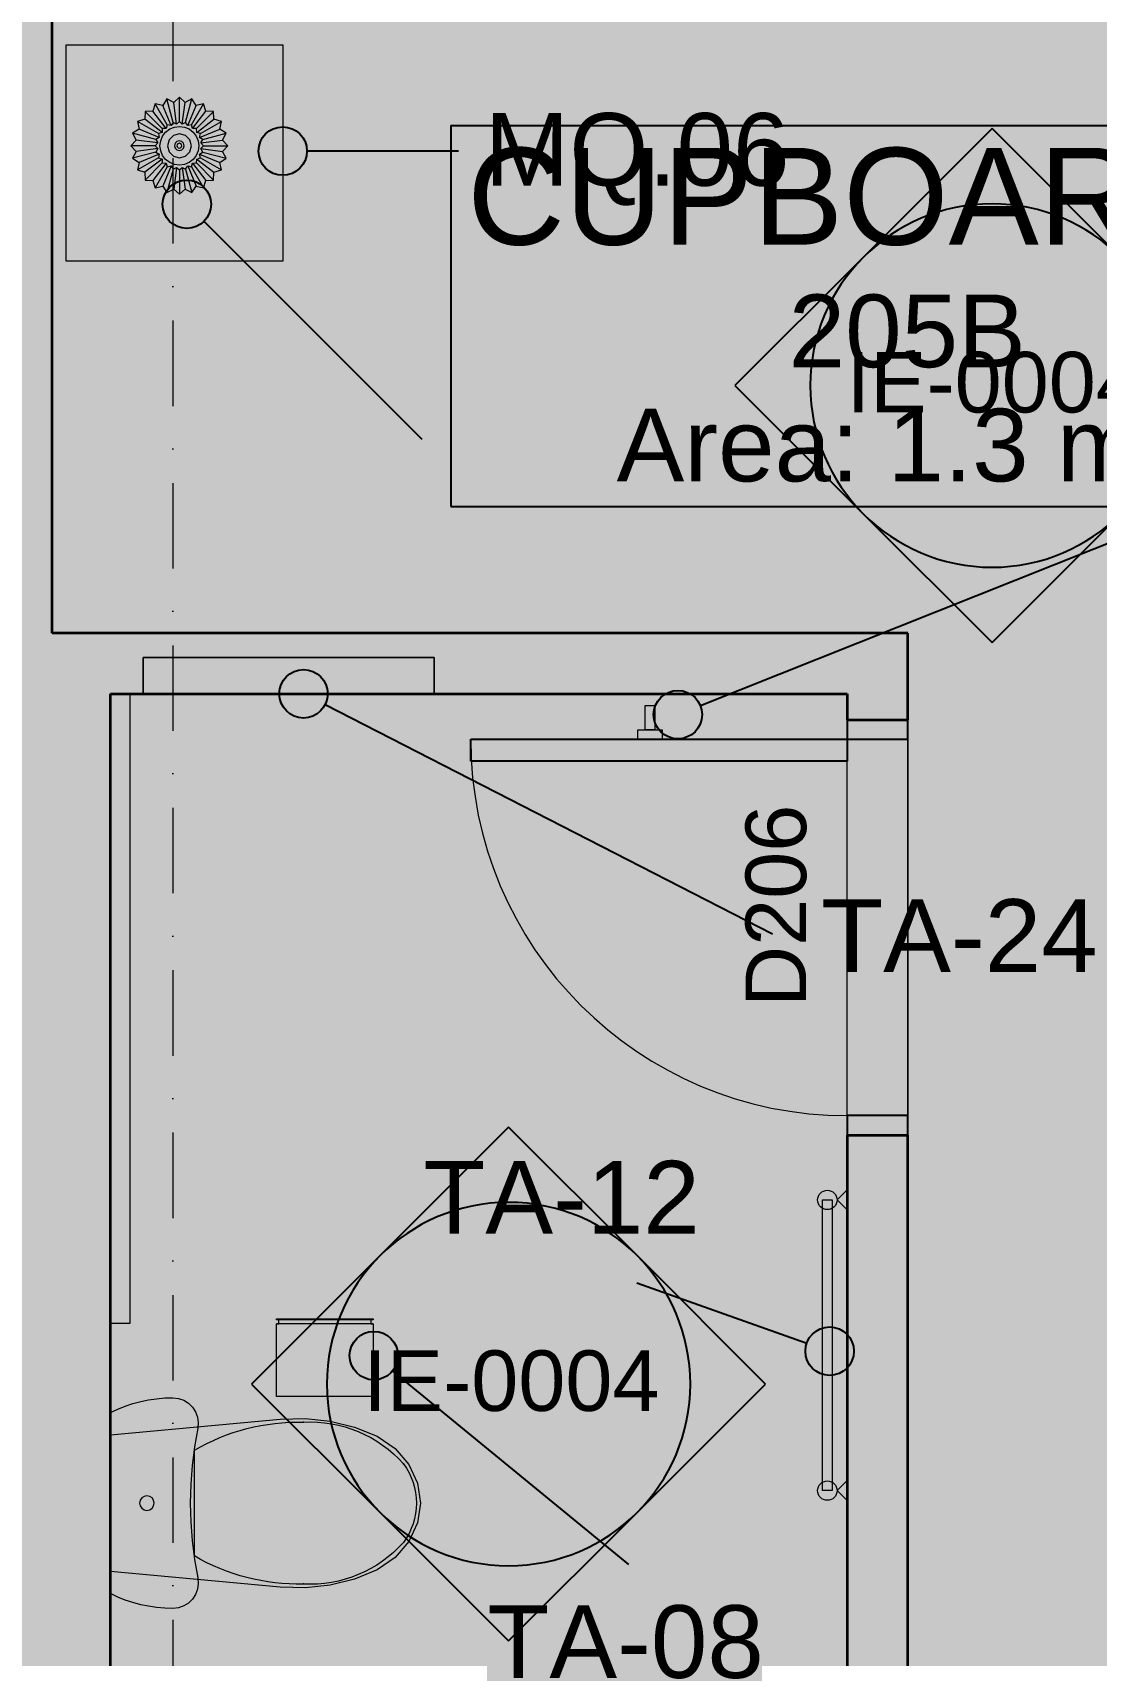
# Model space of a CAD drawing. Header units: millimetres. Extents: x -14278 to 103595, y -22378 to 34603.
# Drawn here: x 70100 to 72296, y -8781 to -5431 of the extents above; entities that cross this region are included whole.
import ezdxf
from ezdxf.enums import TextEntityAlignment as Align

# ---------------------------------------------------------------- set-up
doc = ezdxf.new("R2010")
doc.units = ezdxf.units.MM
doc.header["$MEASUREMENT"] = 0
doc.linetypes.add('Dot & Dashed', pattern=[335.138881, 176.388884, -88.194442, 0, -70.555556])
for name, color, linetype in [('A-Zz_20_10_90-T_TextFFEInternal', 7, 'Continuous'), ('A-Zz_60_50_30-P_MarkerInteriorElevation', 7, 'Continuous'), ('NewA-Ee_25_10-M_WallsInternal', 7, 'Continuous'), ('NewA-Ee_30_40-M_Floors', 7, 'Continuous'), ('NewA-Ee_40_20-M_GeneralFFAndEInternalEquipment', 7, 'Continuous'), ('NewA-Ee_40_20-M_GeneralFFAndEInternalMovable', 7, 'Continuous'), ('NewA-Ee_40_20-M_GeneralFFAndEInternalSanitary', 7, 'Continuous'), ('NewA-SL-M_SpacesInternal', 7, 'Continuous'), ('NewA-Ss_30_25-M_CeilingAndSoffitSystems', 7, 'Continuous'), ('NewA-Zz_20_10_90-T_TextFFEInternal', 7, 'Continuous'), ('NewA-Zz_35_40_80-M_GridStructural', 7, 'Continuous'), ('NewA-Zz_50_90_00-M_GrossInternal', 7, 'Continuous')]:
    doc.layers.add(name, color=color, linetype=linetype)
doc.styles.add('GENERATED_STYLE_1', font='')
doc.styles.get('GENERATED_STYLE_1').set_extended_font_data('Arial')

# ---------------------------------------------------------------- blocks, each defined once
blk = doc.blocks.new('Slab_29_2', base_point=(94289.5, -11216.8))
at = {"layer": 'NewA-Ee_30_40-M_Floors', "linetype": 'Continuous', "lineweight": 13}
blk.add_hatch(color=254, dxfattribs=at).paths.add_polyline_path([(94289.5, -11216.8), (94289.5, -4919.6), (96739.2, -4919.6), (96739.2, -2667.5), (62189.8, -2667.5), (62189.8, -11216.8)])
blk = doc.blocks.new('BEDROOM_205_31_2', base_point=(71722.2, -3202.3))
at = {"layer": 'NewA-SL-M_SpacesInternal', "color": 253, "linetype": 'Continuous', "lineweight": 13}
for p, q in [((70141, -2667.5), (70141, -6670.9)), ((70141, -6670.9), (70261.1, -6670.9)), ((70261.1, -6670.9), (71906.3, -6670.9)), ((71906.3, -6670.9), (71906.3, -9621.9))]:
    blk.add_line(p, q, dxfattribs=at)
at = {"layer": 'NewA-SL-M_SpacesInternal', "color": 5, "lineweight": 70, "style": 'GENERATED_STYLE_1'}
for tag, height, p in [('ROOM_NAME', 200, (71722.2, -2894.4)), ('ROOM_NUMBER', 150, (71722.2, -3197.3)), ('adj_text', 150, (71722.2, -3433))]:
    blk.add_attdef(tag, text='', height=height, dxfattribs=at).set_placement(p, align=Align.TOP_CENTER)
blk = doc.blocks.new('BATH_206_42_2', base_point=(70761.3, -10385.8))
at = {"layer": 'NewA-SL-M_SpacesInternal', "color": 253, "linetype": 'Continuous', "lineweight": 13}
for p, q in [((70928.8, -6720.9), (70328.8, -6720.9)), ((70328.8, -6720.9), (70328.8, -6795.9)), ((70928.8, -6795.9), (70928.8, -6720.9)), ((70268.5, -6795.9), (70261.1, -6795.9)), ((70261.1, -6795.9), (70261.1, -9621.9)), ((70328.8, -6795.9), (70268.5, -6795.9)), ((71781.3, -6795.9), (70928.8, -6795.9)), ((71781.3, -9328), (71781.3, -6795.9))]:
    blk.add_line(p, q, dxfattribs=at)
at = {"layer": 'NewA-SL-M_SpacesInternal', "color": 5, "lineweight": 70, "style": 'GENERATED_STYLE_1'}
for tag, height, p in [('ROOM_NAME', 200, (70761.3, -10077.9)), ('ROOM_NUMBER', 150, (70761.3, -10380.8)), ('adj_text', 150, (70761.3, -10616.5))]:
    blk.add_attdef(tag, text='', height=height, dxfattribs=at).set_placement(p, align=Align.TOP_CENTER)
blk = doc.blocks.new('CUPBOARD 1_205B_51_2', base_point=(71905.2, -5976.8))
at = {"layer": 'NewA-SL-M_SpacesInternal', "linetype": 'Continuous'}
for p, q in [((70963.6, -5623.2), (70963.6, -5937.5)), ((70963.6, -5623.2), (72846.9, -5623.2)), ((72846.9, -5623.2), (72846.9, -5937.5)), ((70963.6, -5937.5), (70963.6, -6173.2)), ((72846.9, -5937.5), (72846.9, -6173.2)), ((70963.6, -6173.2), (70963.6, -6409)), ((72846.9, -6173.2), (72846.9, -6409)), ((70963.6, -6409), (72846.9, -6409))]:
    blk.add_line(p, q, dxfattribs=at)
at = {"layer": 'NewA-SL-M_SpacesInternal', "color": 253, "linetype": 'Continuous', "lineweight": 13}
for p, q in [((73270, -6795.9), (73270, -8686.3)), ((73971.1, -6795.9), (73270, -6795.9)), ((73971.1, -8686.3), (73971.1, -6795.9)), ((73270, -8686.3), (73971.1, -8686.3))]:
    blk.add_line(p, q, dxfattribs=at)
at = {"layer": 'NewA-SL-M_SpacesInternal', "color": 5, "lineweight": 70, "style": 'GENERATED_STYLE_1'}
for tag, height, p in [('ROOM_NAME', 200, (71905.2, -5669)), ('ROOM_NUMBER', 150, (71905.2, -5971.8)), ('adj_text', 150, (71905.2, -6207.5))]:
    blk.add_attdef(tag, text='', height=height, dxfattribs=at).set_placement(p, align=Align.TOP_CENTER)
blk = doc.blocks.new('Slab_35_2', base_point=(70261.1, -9621.9))
at = {"layer": 'NewA-Ss_30_25-M_CeilingAndSoffitSystems', "linetype": 'Continuous', "lineweight": 0}
blk.add_hatch(color=255, dxfattribs=at).paths.add_polyline_path([(70261.1, -9621.9), (71781.3, -9621.9), (71781.3, -6795.9), (70261.1, -6795.9)])
at = {"layer": 'NewA-Ss_30_25-M_CeilingAndSoffitSystems', "color": 6, "linetype": 'Continuous', "lineweight": 13, "flags": 128}
blk.add_lwpolyline([(70261.1, -9621.9), (71781.3, -9621.9), (71781.3, -6795.9), (70261.1, -6795.9)], close=True, dxfattribs=at)
blk = doc.blocks.new('Slab_40_2', base_point=(70141, -2667.5))
at = {"layer": 'NewA-Ss_30_25-M_CeilingAndSoffitSystems', "linetype": 'Continuous', "lineweight": 0}
blk.add_hatch(color=255, dxfattribs=at).paths.add_polyline_path([(70141, -2667.5), (70141, -6670.9), (71906.3, -6670.9), (71906.3, -9621.9), (73145, -9621.9), (73145, -6670.9), (73971.1, -6670.9), (73971.1, -2667.5)])
at = {"layer": 'NewA-Ss_30_25-M_CeilingAndSoffitSystems', "color": 6, "linetype": 'Continuous', "lineweight": 13, "flags": 128}
blk.add_lwpolyline([(70141, -2667.5), (73971.1, -2667.5), (73971.1, -6670.9), (73145, -6670.9), (73145, -9621.9), (71906.3, -9621.9), (71906.3, -6670.9), (70141, -6670.9)], close=True, dxfattribs=at)
blk = doc.blocks.new('Wall_83_2', base_point=(69991, -2667.5))
at = {"layer": 'NewA-Ee_25_10-M_WallsInternal', "linetype": 'Continuous', "lineweight": 13}
blk.add_hatch(color=6, dxfattribs=at).paths.add_polyline_path([(69991, -6670.9), (70141, -6670.9), (70141, -2667.5), (69991, -2667.5)])
at = {"layer": 'NewA-Ee_25_10-M_WallsInternal', "color": 92, "linetype": 'Continuous', "lineweight": 35, "flags": 128}
blk.add_lwpolyline([(70141, -6670.9), (70141, -2667.5)], dxfattribs=at)
blk = doc.blocks.new('Wall_92_2', base_point=(71906.3, -6670.9))
at = {"layer": 'NewA-Ee_25_10-M_WallsInternal', "linetype": 'Continuous', "lineweight": 13}
blk.add_hatch(color=6, dxfattribs=at).paths.add_polyline_path([(71906.3, -6670.9), (70261.1, -6670.9), (70261.1, -6795.9), (71781.3, -6795.9)])
at = {"layer": 'NewA-Ee_25_10-M_WallsInternal', "color": 92, "linetype": 'Continuous', "lineweight": 35, "flags": 128}
for points in [[(71906.3, -6670.9), (70261.1, -6670.9)], [(70261.1, -6795.9), (71781.3, -6795.9)]]:
    blk.add_lwpolyline(points, dxfattribs=at)
blk = doc.blocks.new('Wall Niche Rectangular 19_2')
at = {"layer": 'NewA-Ee_25_10-M_WallsInternal', "color": 92, "linetype": 'Continuous', "lineweight": 35}
for p, q in [((-300, 0), (-300, -75)), ((300, 0), (-300, 0)), ((300, -75), (300, 0)), ((-300, -75), (300, -75))]:
    blk.add_line(p, q, dxfattribs=at)
at = {"layer": 'NewA-Ee_25_10-M_WallsInternal', "linetype": 'Continuous'}
blk.add_line((-300, 0), (300, 0), dxfattribs=at)
blk = doc.blocks.new('Wall_93_2', base_point=(70268.5, -6670.9))
at = {"layer": 'NewA-Ee_25_10-M_WallsInternal', "linetype": 'Continuous', "lineweight": 13}
blk.add_hatch(color=6, dxfattribs=at).paths.add_polyline_path([(70268.5, -6670.9), (68216, -6670.9), (68341, -6795.9), (69193.5, -6795.9), (69193.5, -6720.9), (69793.5, -6720.9), (69793.5, -6795.9), (70268.5, -6795.9)])
at = {"layer": 'NewA-Ee_25_10-M_WallsInternal', "color": 92, "linetype": 'Continuous', "lineweight": 35}
for p, q in [((69793.5, -6720.9), (69193.5, -6720.9)), ((69193.5, -6795.9), (69193.5, -6720.9)), ((69793.5, -6795.9), (69793.5, -6720.9))]:
    blk.add_line(p, q, dxfattribs=at)
at = {"layer": 'NewA-Ee_25_10-M_WallsInternal', "color": 92, "linetype": 'Continuous', "lineweight": 35, "flags": 128}
for points in [[(69991, -6670.9), (68216, -6670.9)], [(70268.5, -6670.9), (70141, -6670.9)], [(68341, -6795.9), (69193.5, -6795.9)], [(69793.5, -6795.9), (69861.1, -6795.9)], [(70261.1, -6795.9), (70268.5, -6795.9)]]:
    blk.add_lwpolyline(points, dxfattribs=at)
at = {"layer": 'NewA-Ee_25_10-M_WallsInternal', "linetype": 'Continuous', "zscale": 1000, "rotation": 180}
blk.add_blockref('Wall Niche Rectangular 19_2', (69493.5, -6795.9), dxfattribs=at)
blk = doc.blocks.new('Door 19_3')
at = {"layer": 'NewA-Ee_25_10-M_WallsInternal', "linetype": 'Continuous', "lineweight": 13}
for points in [[(388.5, 777), (343.5, 777), (343.5, 0), (388.5, 0)], [(-388.5, -125), (-388.5, 0), (-428.5, 0), (-428.5, -125)], [(428.5, -125), (428.5, 0), (388.5, 0), (388.5, -125)]]:
    blk.add_hatch(color=255, dxfattribs=at).paths.add_polyline_path(points)
at = {"layer": 'NewA-Ee_25_10-M_WallsInternal', "linetype": 'Continuous'}
for p, q in [((343.5, 0), (343.5, 777)), ((343.5, 777), (388.5, 777)), ((388.5, 777), (388.5, 0)), ((-388.5, 0), (-428.5, 0)), ((-428.5, 0), (-428.5, -125)), ((-388.5, -125), (-388.5, 0)), ((388.5, 0), (343.5, 0)), ((428.5, 0), (388.5, 0)), ((388.5, 0), (388.5, -125)), ((428.5, -125), (428.5, 0)), ((-428.5, -125), (-388.5, -125)), ((388.5, -125), (428.5, -125))]:
    blk.add_line(p, q, dxfattribs=at)
at = {"layer": 'NewA-Ee_25_10-M_WallsInternal', "color": 92, "linetype": 'Continuous', "lineweight": 35}
for p, q in [((-428.5, 0), (-428.5, -125)), ((428.5, 0), (428.5, -125))]:
    blk.add_line(p, q, dxfattribs=at)
at = {"layer": 'NewA-Ee_25_10-M_WallsInternal', "color": 6, "linetype": 'Continuous', "lineweight": 13}
blk.add_arc((388.5, 0), 777, 90, 180, dxfattribs=at)
blk = doc.blocks.new('D Marker 19')
at = {"layer": 'NewA-Ee_25_10-M_WallsInternal', "style": 'GENERATED_STYLE_1'}
blk.add_attdef('AC_WIDO_ID', text='', height=125, dxfattribs=at).set_placement((-262.1, 94.8), align=Align.BOTTOM_LEFT)
blk = doc.blocks.new('Wall_99_2', base_point=(71906.3, -6670.9))
at = {"layer": 'NewA-Ee_25_10-M_WallsInternal', "linetype": 'Continuous', "lineweight": 13}
for points in [[(71781.3, -6849.7), (71906.3, -6849.7), (71906.3, -6670.9), (71781.3, -6795.9)], [(71781.3, -7706.7), (71781.3, -9621.9), (71906.3, -9621.9), (71906.3, -7706.7)]]:
    blk.add_hatch(color=6, dxfattribs=at).paths.add_polyline_path(points)
at = {"layer": 'NewA-Ee_25_10-M_WallsInternal', "color": 92, "linetype": 'Continuous', "lineweight": 35}
for p, q in [((71781.3, -6849.7), (71906.3, -6849.7)), ((71781.3, -7706.7), (71906.3, -7706.7))]:
    blk.add_line(p, q, dxfattribs=at)
at = {"layer": 'NewA-Ee_25_10-M_WallsInternal', "color": 92, "linetype": 'Continuous', "lineweight": 35, "flags": 128}
for points in [[(71906.3, -6849.7), (71906.3, -6670.9)], [(71781.3, -6795.9), (71781.3, -6849.7)], [(71781.3, -7706.7), (71781.3, -9621.9)], [(71906.3, -9621.9), (71906.3, -7706.7)]]:
    blk.add_lwpolyline(points, dxfattribs=at)
at = {"layer": 'NewA-Ee_25_10-M_WallsInternal', "linetype": 'Continuous', "zscale": 1000, "rotation": 89.99999999999997}
blk.add_blockref('Door 19_3', (71781.3, -7278.2), dxfattribs=at)
at = {"layer": 'NewA-Ee_25_10-M_WallsInternal'}
ref = blk.add_blockref('D Marker 19', (71906.3, -7278.2), dxfattribs=dict(at, rotation=270))
ref.add_attrib('AC_WIDO_ID', 'D206', dxfattribs={"color": 7, "height": 125, "rotation": 90, "style": 'GENERATED_STYLE_1'}).set_placement((71734, -7442.3), align=Align.BOTTOM_LEFT)
blk = doc.blocks.new('Wall_121_2', base_point=(70261.1, -6670.9))
at = {"layer": 'NewA-Ee_25_10-M_WallsInternal', "linetype": 'Continuous', "lineweight": 13}
blk.add_hatch(color=6, dxfattribs=at).paths.add_polyline_path([(69861.1, -6795.9), (69861.1, -9621.9), (70261.1, -9621.9), (70261.1, -6795.9)])
at = {"layer": 'NewA-Ee_25_10-M_WallsInternal', "color": 92, "linetype": 'Continuous', "lineweight": 35, "flags": 128}
for points in [[(69861.1, -6795.9), (69861.1, -9621.9)], [(70261.1, -9621.9), (70261.1, -6795.9)]]:
    blk.add_lwpolyline(points, dxfattribs=at)
blk = doc.blocks.new('Morph_26_2', base_point=(62039.5, -17767.3))
at = {"layer": 'NewA-Ee_40_20-M_GeneralFFAndEInternalMovable', "color": 6, "linetype": 'Continuous', "lineweight": 13, "flags": 128}
for points in [[(70332.5, -5594), (70331.8, -5610)], [(70348.4, -5593.3), (70332.5, -5594)], [(70367.8, -5629.4), (70332.5, -5594)], [(70353.2, -5578.1), (70348.4, -5593.3)], [(70375.8, -5629), (70348.4, -5593.3)], [(70378.2, -5621.4), (70353.2, -5578.1)], [(70368.8, -5581.6), (70353.2, -5578.1)], [(70377.3, -5568.1), (70368.8, -5581.6)], [(70386, -5623.2), (70368.8, -5581.6)], [(70390.3, -5616.4), (70377.3, -5568.1)], [(70391.5, -5575.5), (70377.3, -5568.1)], [(70403.2, -5564.7), (70391.5, -5575.5)], [(70397.3, -5620.1), (70391.5, -5575.5)], [(70415, -5575.5), (70403.2, -5564.7)], [(70403.2, -5614.7), (70403.2, -5564.7)], [(70409.1, -5620.1), (70415, -5575.5)], [(70429.1, -5568.1), (70415, -5575.5)], [(70416.1, -5616.4), (70429.1, -5568.1)], [(70420.4, -5623.2), (70437.6, -5581.6)], [(70428.2, -5621.4), (70453.2, -5578.1)], [(70437.6, -5581.6), (70429.1, -5568.1)], [(70430.6, -5629), (70458, -5593.3)], [(70453.2, -5578.1), (70437.6, -5581.6)], [(70438.6, -5629.4), (70473.9, -5594)], [(70458, -5593.3), (70453.2, -5578.1)], [(70473.9, -5594), (70458, -5593.3)], [(70474.6, -5610), (70473.9, -5594)], [(70331.8, -5610), (70316.6, -5614.7)], [(70316.6, -5614.7), (70320.1, -5630.3)], [(70359.9, -5639.7), (70316.6, -5614.7)], [(70367.5, -5637.3), (70331.8, -5610)], [(70378.2, -5621.4), (70375.8, -5629)], [(70386, -5623.2), (70378.2, -5621.4)], [(70390.3, -5616.4), (70386, -5623.2)], [(70397.3, -5620.1), (70390.3, -5616.4)], [(70403.2, -5614.7), (70397.3, -5620.1)], [(70409.1, -5620.1), (70403.2, -5614.7)], [(70416.1, -5616.4), (70409.1, -5620.1)], [(70420.4, -5623.2), (70416.1, -5616.4)], [(70428.2, -5621.4), (70420.4, -5623.2)], [(70430.6, -5629), (70428.2, -5621.4)], [(70438.9, -5637.3), (70474.6, -5610)], [(70446.5, -5639.7), (70489.8, -5614.7)], [(70489.8, -5614.7), (70474.6, -5610)], [(70486.4, -5630.3), (70489.8, -5614.7)], [(70314, -5653), (70303.2, -5664.7)], [(70320.1, -5630.3), (70306.6, -5638.9)], [(70306.6, -5638.9), (70314, -5653)], [(70354.9, -5651.8), (70306.6, -5638.9)], [(70358.6, -5658.9), (70314, -5653)], [(70361.6, -5647.5), (70320.1, -5630.3)], [(70358.6, -5658.9), (70353.2, -5664.7)], [(70361.6, -5647.5), (70354.9, -5651.8)], [(70354.9, -5651.8), (70358.6, -5658.9)], [(70367.5, -5637.3), (70359.9, -5639.7)], [(70359.9, -5639.7), (70361.6, -5647.5)], [(70367.8, -5629.4), (70367.5, -5637.3)], [(70375.8, -5629), (70367.8, -5629.4)], [(70381.8, -5652.4), (70378.5, -5664.7)], [(70390.9, -5643.4), (70381.8, -5652.4)], [(70403.2, -5640), (70390.9, -5643.4)], [(70394.5, -5659.7), (70393.2, -5664.7)], [(70398.2, -5656.1), (70394.5, -5659.7)], [(70403.2, -5654.7), (70398.2, -5656.1)], [(70400.7, -5660.4), (70398.9, -5662.2)], [(70403.2, -5659.7), (70400.7, -5660.4)], [(70415.6, -5643.4), (70403.2, -5640)], [(70408.2, -5656.1), (70403.2, -5654.7)], [(70405.7, -5660.4), (70403.2, -5659.7)], [(70407.5, -5662.2), (70405.7, -5660.4)], [(70411.9, -5659.7), (70408.2, -5656.1)], [(70413.2, -5664.7), (70411.9, -5659.7)], [(70424.6, -5652.4), (70415.6, -5643.4)], [(70427.9, -5664.7), (70424.6, -5652.4)], [(70438.6, -5629.4), (70430.6, -5629)], [(70438.9, -5637.3), (70438.6, -5629.4)], [(70446.5, -5639.7), (70438.9, -5637.3)], [(70444.8, -5647.5), (70486.4, -5630.3)], [(70444.8, -5647.5), (70446.5, -5639.7)], [(70451.5, -5651.8), (70444.8, -5647.5)], [(70447.8, -5658.9), (70451.5, -5651.8)], [(70447.8, -5658.9), (70492.4, -5653)], [(70453.2, -5664.7), (70447.8, -5658.9)], [(70451.5, -5651.8), (70499.8, -5638.9)], [(70499.8, -5638.9), (70486.4, -5630.3)], [(70492.4, -5653), (70499.8, -5638.9)], [(70503.2, -5664.7), (70492.4, -5653)], [(70303.2, -5664.7), (70314, -5676.5)], [(70353.2, -5664.7), (70303.2, -5664.7)], [(70314, -5676.5), (70306.6, -5690.6)], [(70354.9, -5677.7), (70306.6, -5690.6)], [(70306.6, -5690.6), (70320.1, -5699.2)], [(70358.6, -5670.6), (70314, -5676.5)], [(70359.9, -5689.7), (70316.6, -5714.7)], [(70361.6, -5682), (70320.1, -5699.2)], [(70367.5, -5692.1), (70331.8, -5719.5)], [(70353.2, -5664.7), (70358.6, -5670.6)], [(70358.6, -5670.6), (70354.9, -5677.7)], [(70354.9, -5677.7), (70361.6, -5682)], [(70361.6, -5682), (70359.9, -5689.7)], [(70359.9, -5689.7), (70367.5, -5692.1)], [(70367.5, -5692.1), (70367.8, -5700.1)], [(70378.5, -5664.7), (70381.8, -5677.1)], [(70381.8, -5677.1), (70390.9, -5686.1)], [(70390.9, -5686.1), (70403.2, -5689.4)], [(70393.2, -5664.7), (70394.5, -5669.7)], [(70394.5, -5669.7), (70398.2, -5673.4)], [(70398.9, -5662.2), (70398.2, -5664.7)], [(70398.2, -5664.7), (70398.9, -5667.2)], [(70398.2, -5673.4), (70403.2, -5674.7)], [(70398.9, -5667.2), (70400.7, -5669.1)], [(70400.7, -5669.1), (70403.2, -5669.7)], [(70403.2, -5669.7), (70405.7, -5669.1)], [(70403.2, -5674.7), (70408.2, -5673.4)], [(70403.2, -5689.4), (70415.6, -5686.1)], [(70405.7, -5669.1), (70407.5, -5667.2)], [(70408.2, -5664.7), (70407.5, -5662.2)], [(70407.5, -5667.2), (70408.2, -5664.7)], [(70408.2, -5673.4), (70411.9, -5669.7)], [(70411.9, -5669.7), (70413.2, -5664.7)], [(70415.6, -5686.1), (70424.6, -5677.1)], [(70424.6, -5677.1), (70427.9, -5664.7)], [(70438.6, -5700.1), (70438.9, -5692.1)], [(70438.9, -5692.1), (70446.5, -5689.7)], [(70438.9, -5692.1), (70474.6, -5719.5)], [(70444.8, -5682), (70451.5, -5677.7)], [(70444.8, -5682), (70486.4, -5699.2)], [(70446.5, -5689.7), (70444.8, -5682)], [(70446.5, -5689.7), (70489.8, -5714.7)], [(70447.8, -5670.6), (70453.2, -5664.7)], [(70451.5, -5677.7), (70447.8, -5670.6)], [(70447.8, -5670.6), (70492.4, -5676.5)], [(70451.5, -5677.7), (70499.8, -5690.6)], [(70453.2, -5664.7), (70503.2, -5664.7)], [(70486.4, -5699.2), (70499.8, -5690.6)], [(70492.4, -5676.5), (70503.2, -5664.7)], [(70499.8, -5690.6), (70492.4, -5676.5)], [(70320.1, -5699.2), (70316.6, -5714.7)], [(70316.6, -5714.7), (70331.8, -5719.5)], [(70331.8, -5719.5), (70332.5, -5735.5)], [(70367.8, -5700.1), (70332.5, -5735.5)], [(70375.8, -5700.4), (70348.4, -5736.1)], [(70378.2, -5708), (70353.2, -5751.3)], [(70367.8, -5700.1), (70375.8, -5700.4)], [(70386, -5706.3), (70368.8, -5747.9)], [(70375.8, -5700.4), (70378.2, -5708)], [(70390.3, -5713), (70377.3, -5761.3)], [(70378.2, -5708), (70386, -5706.3)], [(70386, -5706.3), (70390.3, -5713)], [(70390.3, -5713), (70397.3, -5709.4)], [(70397.3, -5709.4), (70391.5, -5754)], [(70397.3, -5709.4), (70403.2, -5714.7)], [(70403.2, -5714.7), (70409.1, -5709.4)], [(70403.2, -5714.7), (70403.2, -5764.7)], [(70409.1, -5709.4), (70415, -5754)], [(70409.1, -5709.4), (70416.1, -5713)], [(70416.1, -5713), (70420.4, -5706.3)], [(70416.1, -5713), (70429.1, -5761.3)], [(70420.4, -5706.3), (70437.6, -5747.9)], [(70420.4, -5706.3), (70428.2, -5708)], [(70428.2, -5708), (70430.6, -5700.4)], [(70428.2, -5708), (70453.2, -5751.3)], [(70430.6, -5700.4), (70438.6, -5700.1)], [(70430.6, -5700.4), (70458, -5736.1)], [(70438.6, -5700.1), (70473.9, -5735.5)], [(70473.9, -5735.5), (70474.6, -5719.5)], [(70474.6, -5719.5), (70489.8, -5714.7)], [(70489.8, -5714.7), (70486.4, -5699.2)], [(70332.5, -5735.5), (70348.4, -5736.1)], [(70348.4, -5736.1), (70353.2, -5751.3)], [(70353.2, -5751.3), (70368.8, -5747.9)], [(70368.8, -5747.9), (70377.3, -5761.3)], [(70377.3, -5761.3), (70391.5, -5754)], [(70391.5, -5754), (70403.2, -5764.7)], [(70403.2, -5764.7), (70415, -5754)], [(70415, -5754), (70429.1, -5761.3)], [(70429.1, -5761.3), (70437.6, -5747.9)], [(70437.6, -5747.9), (70453.2, -5751.3)], [(70453.2, -5751.3), (70458, -5736.1)], [(70458, -5736.1), (70473.9, -5735.5)]]:
    blk.add_lwpolyline(points, dxfattribs=at)
blk.add_lwpolyline([(70368.6, -5684.7), (70364.6, -5675.1), (70363.2, -5664.7), (70364.6, -5654.4), (70368.6, -5644.7), (70374.9, -5636.5), (70383.2, -5630.1), (70392.9, -5626.1), (70403.2, -5624.7), (70413.6, -5626.1), (70423.2, -5630.1), (70431.5, -5636.5), (70437.8, -5644.7), (70441.8, -5654.4), (70443.2, -5664.7), (70441.8, -5675.1), (70437.8, -5684.7), (70431.5, -5693), (70423.2, -5699.4), (70413.6, -5703.4), (70403.2, -5704.7), (70392.9, -5703.4), (70383.2, -5699.4), (70374.9, -5693)], close=True, dxfattribs=at)
blk = doc.blocks.new('Standard grid marker')
at = {"layer": 'NewA-Zz_35_40_80-M_GridStructural', "color": 6, "linetype": 'Dot & Dashed', "lineweight": 13}
blk.add_line((1000, 0), (18130.8, 0), dxfattribs=at)
at = {"layer": 'NewA-Zz_35_40_80-M_GridStructural', "style": 'GENERATED_STYLE_1'}
blk.add_attdef('AC_MarkerText_1', text='', height=250, rotation=90, dxfattribs=at).set_placement((-250, 14.3), align=Align.MIDDLE_CENTER)
blk = doc.blocks.new('Rectangular Table 01 19_3')
at = {"layer": 'NewA-Ee_40_20-M_GeneralFFAndEInternalMovable', "color": 1, "linetype": 'Continuous', "lineweight": 18}
for p, q in [((446.6, 446.6), (0, 446.6)), ((0, 446.6), (0, 0)), ((446.6, 0), (446.6, 446.6)), ((0, 0), (446.6, 0))]:
    blk.add_line(p, q, dxfattribs=at)
blk = doc.blocks.new('Wall Hanging Rack 19')
at = {"layer": 'NewA-Ee_40_20-M_GeneralFFAndEInternalEquipment', "color": 1, "linetype": 'Continuous', "lineweight": 18}
for p, q in [((25, 0), (-25, 0)), ((-25, 0), (-25, -20)), ((25, -20), (25, 0)), ((-25, -20), (25, -20)), ((10, -20), (-10, -20)), ((-10, -20), (-10, -70)), ((10, -70), (10, -20)), ((-10, -70), (10, -70))]:
    blk.add_line(p, q, dxfattribs=at)
blk = doc.blocks.new('Towel Rack 19')
at = {"layer": 'NewA-Ee_40_20-M_GeneralFFAndEInternalEquipment', "color": 1, "linetype": 'Continuous', "lineweight": 18}
for p, q in [((-280, 0), (-320, 0)), ((-320, 0), (-300, -20)), ((-300, -20), (-280, 0)), ((320, 0), (280, 0)), ((280, 0), (300, -20)), ((300, -20), (320, 0)), ((300, -30), (-300, -30)), ((-300, -30), (-300, -50)), ((300, -50), (300, -30)), ((-300, -50), (300, -50))]:
    blk.add_line(p, q, dxfattribs=at)
for centre, start, end in [((-300, -40), 0, 180), ((300, -40), 0, 180), ((-300, -40), 180, 0), ((300, -40), 180, 0)]:
    blk.add_arc(centre, 20, start, end, dxfattribs=at)
blk = doc.blocks.new('Toilet Paper Dispenser 19')
at = {"layer": 'NewA-Ee_40_20-M_GeneralFFAndEInternalEquipment', "color": 1, "linetype": 'Continuous', "lineweight": 18}
for p, q in [((200, 0), (0, 0)), ((0, 0), (0, -2)), ((200, -2), (200, 0)), ((0, -2), (5, -2)), ((0, -2), (200, -2)), ((5, -10), (0, -10)), ((0, -10), (0, -160)), ((0, -10), (200, -10)), ((5, -2), (5, -10)), ((195, -10), (195, -2)), ((195, -2), (200, -2)), ((200, -10), (195, -10)), ((200, -160), (200, -10)), ((0, -160), (200, -160))]:
    blk.add_line(p, q, dxfattribs=at)
blk = doc.blocks.new('Cabinet Wall Single Door 19')
at = {"layer": 'NewA-Ee_40_20-M_GeneralFFAndEInternalEquipment', "color": 1, "linetype": 'Continuous', "lineweight": 18}
for p, q in [((600, 75), (0, 75)), ((0, 75), (0, 0)), ((600, 0), (600, 75)), ((0, 0), (600, 0))]:
    blk.add_line(p, q, dxfattribs=at)
blk = doc.blocks.new('WC 19')
at = {"layer": 'NewA-Ee_40_20-M_GeneralFFAndEInternalSanitary', "color": 1, "linetype": 'Continuous', "lineweight": 18}
for p, q in [((-186.8, -25), (-193.9, -40.1)), ((186.8, -25), (-186.8, -25)), ((-141, -25), (-173.3, -375.4)), ((141, -25), (-141, -25)), ((173.3, -375.4), (141, -25)), ((193.9, -40.1), (186.8, -25)), ((-200.1, -55.5), (-205.4, -71.3)), ((-193.9, -40.1), (-200.1, -55.5)), ((200.1, -55.5), (193.9, -40.1)), ((205.4, -71.3), (200.1, -55.5)), ((-209.7, -87.4), (-213.1, -103.7)), ((-205.4, -71.3), (-209.7, -87.4)), ((209.7, -87.4), (205.4, -71.3)), ((213.1, -103.7), (209.7, -87.4)), ((-215.5, -120.2), (-217, -136.8)), ((-213.1, -103.7), (-215.5, -120.2)), ((215.5, -120.2), (213.1, -103.7)), ((217, -136.8), (215.5, -120.2)), ((-217, -136.8), (-217.5, -153.5)), ((-217.5, -153.5), (-216.2, -165)), ((-216.2, -165), (-212.4, -176)), ((212.4, -176), (216.2, -165)), ((216.2, -165), (217.5, -153.5)), ((217.5, -153.5), (217, -136.8)), ((-212.4, -176), (-206.3, -185.9)), ((-206.3, -185.9), (-198.2, -194.1)), ((-198.2, -194.1), (-188.5, -200.5)), ((-188.5, -200.5), (-177.6, -204.5)), ((-154.5, -205), (-116.2, -198.2)), ((-116.2, -198.2), (-77.6, -193.3)), ((0, -198), (-108.9, -198)), ((-77.6, -193.3), (-38.9, -190.4)), ((-38.9, -190.4), (0, -189.4)), ((0, -189.4), (38.9, -190.4)), ((108.9, -198), (0, -198)), ((38.9, -190.4), (77.6, -193.3)), ((77.6, -193.3), (116.2, -198.2)), ((116.2, -198.2), (154.5, -205)), ((177.6, -204.5), (188.5, -200.5)), ((188.5, -200.5), (198.2, -194.1)), ((198.2, -194.1), (206.3, -185.9)), ((206.3, -185.9), (212.4, -176)), ((-177.6, -204.5), (-166.1, -206)), ((-166.1, -206), (-154.5, -205)), ((154.5, -205), (166.1, -206)), ((166.1, -206), (177.6, -204.5)), ((-173.3, -375.4), (-174.9, -427.1)), ((174.9, -427.1), (173.3, -375.4)), ((-174.9, -427.1), (-169.4, -478.4)), ((169.4, -478.4), (174.9, -427.1)), ((-169.4, -478.4), (-157, -528.2)), ((157, -528.2), (169.4, -478.4)), ((-157, -528.2), (-138, -575.1)), ((138, -575.1), (157, -528.2)), ((-138, -575.1), (-112.4, -612.3)), ((112.4, -612.3), (138, -575.1)), ((-112.4, -612.3), (-79.4, -640.8)), ((79.4, -640.8), (112.4, -612.3)), ((81.1, -629.6), (81.1, -629.6)), ((-79.4, -640.8), (-41, -658.8)), ((-41, -658.8), (0, -665)), ((0, -656.4), (0, -656.4)), ((0, -665), (41, -658.8)), ((41, -658.8), (79.4, -640.8))]:
    blk.add_line(p, q, dxfattribs=at)
blk.add_circle((0, -100), 15, dxfattribs=at)
for centre, radius, start, end in [((258.1, -412.9), 425.4, 149.6518, 181.3539), ((-258.1, -412.9), 425.4, 358.6461, 30.3482), ((89.5, -437.3), 257, 176.8048, 228.4245), ((-89.5, -437.3), 257, 311.5755, 3.1952), ((0.8, -517.8), 138.6, 233.7772, 269.6644), ((-0.8, -517.8), 138.6, 270.3356, 306.2228)]:
    blk.add_arc(centre, radius, start, end, dxfattribs=at)
for p in [(108.9, -198), (-167, -423), (167, -423), (-81.1, -629.6)]:
    blk.add_point(p, dxfattribs=at)
blk = doc.blocks.new('Mirror 19_5')
at = {"layer": 'NewA-Ee_40_20-M_GeneralFFAndEInternalEquipment', "color": 1, "linetype": 'Continuous', "lineweight": 18}
for p, q in [((1300, 40), (0, 40)), ((0, 40), (0, 0)), ((1300, 40), (0, 40)), ((0, 40), (0, 0)), ((1300, 0), (1300, 40)), ((1300, 0), (1300, 40)), ((0, 0), (1300, 0)), ((0, 0), (1300, 0))]:
    blk.add_line(p, q, dxfattribs=at)
blk = doc.blocks.new('Line_119_2', base_point=(70979.1, -5675.7))
at = {"layer": 'NewA-Zz_20_10_90-T_TextFFEInternal', "linetype": 'Continuous'}
blk.add_hatch(color=256, dxfattribs=at).paths.add_polyline_path([(70666.5, -5675.7), (70662.7, -5656.6), (70651.8, -5640.4), (70635.6, -5629.5), (70616.5, -5625.7), (70597.3, -5629.5), (70581.1, -5640.4), (70570.3, -5656.6), (70566.5, -5675.7), (70570.3, -5694.9), (70581.1, -5711.1), (70597.3, -5721.9), (70616.5, -5725.7), (70635.6, -5721.9), (70651.8, -5711.1), (70662.7, -5694.9)])
blk.add_line((70979.1, -5675.7), (70666.5, -5675.7), dxfattribs=at)
blk.add_circle((70616.5, -5675.7), 50, dxfattribs=at)
blk = doc.blocks.new('Line_120_2', base_point=(70904, -6270.8))
at = {"layer": 'NewA-Zz_20_10_90-T_TextFFEInternal', "linetype": 'Continuous'}
blk.add_hatch(color=256, dxfattribs=at).paths.add_polyline_path([(70468.5, -5785.4), (70464.7, -5766.2), (70453.8, -5750), (70437.6, -5739.2), (70418.5, -5735.4), (70399.3, -5739.2), (70383.1, -5750), (70372.3, -5766.2), (70368.5, -5785.4), (70372.3, -5804.5), (70383.1, -5820.7), (70399.3, -5831.6), (70418.5, -5835.4), (70437.6, -5831.6), (70453.8, -5820.7), (70464.7, -5804.5)])
blk.add_line((70904, -6270.8), (70453.8, -5820.7), dxfattribs=at)
blk.add_circle((70418.5, -5785.4), 50, dxfattribs=at)
blk = doc.blocks.new('Line_146_2', base_point=(71330.4, -8593))
at = {"layer": 'NewA-Zz_20_10_90-T_TextFFEInternal', "linetype": 'Continuous'}
blk.add_hatch(color=256, dxfattribs=at).paths.add_polyline_path([(70854.5, -8162), (70850.7, -8142.9), (70839.8, -8126.7), (70823.6, -8115.8), (70804.5, -8112), (70785.4, -8115.8), (70769.1, -8126.7), (70758.3, -8142.9), (70754.5, -8162), (70758.3, -8181.2), (70769.1, -8197.4), (70785.4, -8208.2), (70804.5, -8212), (70823.6, -8208.2), (70839.8, -8197.4), (70850.7, -8181.2)])
blk.add_line((71330.4, -8593), (70843.2, -8193.7), dxfattribs=at)
blk.add_circle((70804.5, -8162), 50, dxfattribs=at)
blk = doc.blocks.new('Line_153_2', base_point=(71627.3, -7291.8))
at = {"layer": 'NewA-Zz_20_10_90-T_TextFFEInternal', "linetype": 'Continuous'}
blk.add_hatch(color=256, dxfattribs=at).paths.add_polyline_path([(70709.3, -6795.9), (70705.5, -6776.8), (70694.7, -6760.5), (70678.4, -6749.7), (70659.3, -6745.9), (70640.2, -6749.7), (70623.9, -6760.5), (70613.1, -6776.8), (70609.3, -6795.9), (70613.1, -6815), (70623.9, -6831.2), (70640.2, -6842.1), (70659.3, -6845.9), (70678.4, -6842.1), (70694.7, -6831.2), (70705.5, -6815)])
blk.add_line((71627.3, -7291.8), (70703.8, -6818.7), dxfattribs=at)
blk.add_circle((70659.3, -6795.9), 50, dxfattribs=at)
blk = doc.blocks.new('Line_155_2', base_point=(72478.1, -6422.4))
at = {"layer": 'NewA-Zz_20_10_90-T_TextFFEInternal', "linetype": 'Continuous'}
blk.add_hatch(color=256, dxfattribs=at).paths.add_polyline_path([(71481.9, -6839), (71478.1, -6819.8), (71467.2, -6803.6), (71451, -6792.8), (71431.9, -6789), (71412.8, -6792.8), (71396.5, -6803.6), (71385.7, -6819.8), (71381.9, -6839), (71385.7, -6858.1), (71396.5, -6874.3), (71412.8, -6885.2), (71431.9, -6889), (71451, -6885.2), (71467.2, -6874.3), (71478.1, -6858.1)])
blk.add_line((72478.1, -6422.4), (71478.3, -6820.5), dxfattribs=at)
blk.add_circle((71431.9, -6839), 50, dxfattribs=at)
blk = doc.blocks.new('Line_167_2', base_point=(71347.3, -8011.5))
at = {"layer": 'NewA-Zz_20_10_90-T_TextFFEInternal', "linetype": 'Continuous'}
blk.add_hatch(color=256, dxfattribs=at).paths.add_polyline_path([(71795, -8152.9), (71791.2, -8133.8), (71780.3, -8117.5), (71764.1, -8106.7), (71745, -8102.9), (71725.8, -8106.7), (71709.6, -8117.5), (71698.8, -8133.8), (71695, -8152.9), (71698.8, -8172), (71709.6, -8188.3), (71725.8, -8199.1), (71745, -8202.9), (71764.1, -8199.1), (71780.3, -8188.3), (71791.2, -8172)])
blk.add_line((71347.3, -8011.5), (71697.9, -8136.1), dxfattribs=at)
blk.add_circle((71745, -8152.9), 50, dxfattribs=at)
blk = doc.blocks.new('Interior Elevation_2_2', base_point=(70175.2, -7362.6))
at = {"layer": 'A-Zz_60_50_30-P_MarkerInteriorElevation', "linetype": 'Continuous'}
for points in [[(71347.8, -7955.5), (71082.6, -7690.3), (70817.5, -7955.5, -0.414214)], [(70817.5, -7955.5), (70552.3, -8220.7), (70817.5, -8485.8, -0.414214)], [(71347.8, -8485.8), (71613, -8220.7), (71347.8, -7955.5, -0.414214)], [(70817.5, -8485.8), (71082.6, -8751), (71347.8, -8485.8, -0.414214)]]:
    blk.add_hatch(color=256, dxfattribs=at).paths.add_polyline_path(points)
for p, q in [((71082.6, -7690.3), (70817.5, -7955.5)), ((71347.8, -7955.5), (71082.6, -7690.3)), ((70817.5, -7955.5), (70552.3, -8220.7)), ((71613, -8220.7), (71347.8, -7955.5)), ((70552.3, -8220.7), (70817.5, -8485.8)), ((71347.8, -8485.8), (71613, -8220.7)), ((70817.5, -8485.8), (71082.6, -8751)), ((71082.6, -8751), (71347.8, -8485.8))]:
    blk.add_line(p, q, dxfattribs=at)
for start, end in [(0, 180), (180, 0)]:
    blk.add_arc((71082.6, -8220.7), 375, start, end, dxfattribs=at)
at = {"layer": 'A-Zz_60_50_30-P_MarkerInteriorElevation', "color": 5, "lineweight": 70, "insert": (70782.4, -8214.6), "char_height": 125, "attachment_point": 4, "style": 'GENERATED_STYLE_1'}
blk.add_mtext('\\A1;{\\fArial|b0|i0|c0|p34;IE-0004}', dxfattribs=at)
blk = doc.blocks.new('Interior Elevation_3_2', base_point=(69967.9, -3827.7))
at = {"layer": 'A-Zz_60_50_30-P_MarkerInteriorElevation', "linetype": 'Continuous'}
for points in [[(72345.2, -5894.6), (72080.1, -5629.4), (71814.9, -5894.6, -0.414214)], [(71814.9, -5894.6), (71549.7, -6159.7), (71814.9, -6424.9, -0.414214)], [(72345.2, -6424.9), (72610.4, -6159.7), (72345.2, -5894.6, -0.414214)], [(71814.9, -6424.9), (72080.1, -6690.1), (72345.2, -6424.9, -0.414214)]]:
    blk.add_hatch(color=256, dxfattribs=at).paths.add_polyline_path(points)
for p, q in [((72080.1, -5629.4), (71814.9, -5894.6)), ((72345.2, -5894.6), (72080.1, -5629.4)), ((71814.9, -5894.6), (71549.7, -6159.7)), ((72610.4, -6159.7), (72345.2, -5894.6)), ((71549.7, -6159.7), (71814.9, -6424.9)), ((72345.2, -6424.9), (72610.4, -6159.7)), ((71814.9, -6424.9), (72080.1, -6690.1)), ((72080.1, -6690.1), (72345.2, -6424.9))]:
    blk.add_line(p, q, dxfattribs=at)
for start, end in [(0, 180), (180, 0)]:
    blk.add_arc((72080.1, -6159.7), 375, start, end, dxfattribs=at)
at = {"layer": 'A-Zz_60_50_30-P_MarkerInteriorElevation', "color": 5, "lineweight": 70, "insert": (71779.9, -6153.6), "char_height": 125, "attachment_point": 4, "style": 'GENERATED_STYLE_1'}
blk.add_mtext('\\A1;{\\fArial|b0|i0|c0|p34;IE-0004}', dxfattribs=at)
blk = doc.blocks.new('Label_201_2', base_point=(70922.7, -5512.9))
at = {"layer": 'A-Zz_20_10_90-T_TextFFEInternal', "insert": (71347.7, -5597.2), "char_height": 150, "attachment_point": 2, "style": 'GENERATED_STYLE_1'}
blk.add_mtext('\\fArial|b0|i0|c0|p34;MQ.06\\fArial|b0|i0|c0|p34;\\fArial|b0|i0|c0|p34;\\fArial|b0|i0|c0|p34;\\fArial|b0|i0|c0|p34;\\fArial|b0|i0|c0|p34;\\fArial|b0|i0|c0|p34;\\fArial|b0|i0|c0|p34;\\fArial|b0|i0|c0|p34;\\fArial|b0|i0|c0|p34;\\fArial|b0|i0|c0|p34;\\fArial|b0|i0|c0|p34;\\fArial|b0|i0|c0|p34;\\fArial|b0|i0|c0|p34;\\fArial|b0|i0|c0|p34;\\fArial|b0|i0|c0|p34;\\fArial|b0|i0|c0|p34;\\fArial|b0|i0|c0|p34;\\fArial|b0|i0|c0|p34;\\fArial|b0|i0|c0|p34;\\fArial|b0|i0|c0|p34;\\fArial|b0|i0|c0|p34;\\fArial|b0|i0|c0|p34;\\fArial|b0|i0|c0|p34;\\fArial|b0|i0|c0|p34;\\fArial|b0|i0|c0|p34;\\fArial|b0|i0|c0|p34;\\fArial|b0|i0|c0|p34;\\fArial|b0|i0|c0|p34;\\fArial|b0|i0|c0|p34;}', dxfattribs=at)
blk = doc.blocks.new('Label_214_2', base_point=(70899, -8593))
at = {"layer": 'A-Zz_20_10_90-T_TextFFEInternal', "insert": (71324, -8677.3), "char_height": 150, "attachment_point": 2, "style": 'GENERATED_STYLE_1'}
blk.add_mtext('\\fArial|b0|i0|c0|p34;TA-08\\fArial|b0|i0|c0|p34;\\fArial|b0|i0|c0|p34;\\fArial|b0|i0|c0|p34;\\fArial|b0|i0|c0|p34;\\fArial|b0|i0|c0|p34;\\fArial|b0|i0|c0|p34;\\fArial|b0|i0|c0|p34;\\fArial|b0|i0|c0|p34;\\fArial|b0|i0|c0|p34;\\fArial|b0|i0|c0|p34;\\fArial|b0|i0|c0|p34;\\fArial|b0|i0|c0|p34;\\fArial|b0|i0|c0|p34;\\fArial|b0|i0|c0|p34;\\fArial|b0|i0|c0|p34;\\fArial|b0|i0|c0|p34;\\fArial|b0|i0|c0|p34;\\fArial|b0|i0|c0|p34;\\fArial|b0|i0|c0|p34;\\fArial|b0|i0|c0|p34;\\fArial|b0|i0|c0|p34;\\fArial|b0|i0|c0|p34;\\fArial|b0|i0|c0|p34;\\fArial|b0|i0|c0|p34;\\fArial|b0|i0|c0|p34;\\fArial|b0|i0|c0|p34;\\fArial|b0|i0|c0|p34;\\fArial|b0|i0|c0|p34;\\fArial|b0|i0|c0|p34;}', dxfattribs=at)
blk = doc.blocks.new('Label_215_2', base_point=(70766.9, -7675.7))
at = {"layer": 'A-Zz_20_10_90-T_TextFFEInternal', "insert": (71191.9, -7760), "char_height": 150, "attachment_point": 2, "style": 'GENERATED_STYLE_1'}
blk.add_mtext('\\fArial|b0|i0|c0|p34;TA-12\\fArial|b0|i0|c0|p34;\\fArial|b0|i0|c0|p34;\\fArial|b0|i0|c0|p34;\\fArial|b0|i0|c0|p34;\\fArial|b0|i0|c0|p34;\\fArial|b0|i0|c0|p34;\\fArial|b0|i0|c0|p34;\\fArial|b0|i0|c0|p34;\\fArial|b0|i0|c0|p34;\\fArial|b0|i0|c0|p34;\\fArial|b0|i0|c0|p34;\\fArial|b0|i0|c0|p34;\\fArial|b0|i0|c0|p34;\\fArial|b0|i0|c0|p34;\\fArial|b0|i0|c0|p34;\\fArial|b0|i0|c0|p34;\\fArial|b0|i0|c0|p34;\\fArial|b0|i0|c0|p34;\\fArial|b0|i0|c0|p34;\\fArial|b0|i0|c0|p34;\\fArial|b0|i0|c0|p34;\\fArial|b0|i0|c0|p34;\\fArial|b0|i0|c0|p34;\\fArial|b0|i0|c0|p34;\\fArial|b0|i0|c0|p34;\\fArial|b0|i0|c0|p34;\\fArial|b0|i0|c0|p34;\\fArial|b0|i0|c0|p34;\\fArial|b0|i0|c0|p34;}', dxfattribs=at)
blk = doc.blocks.new('Label_217_2', base_point=(71587.9, -7135.7))
at = {"layer": 'A-Zz_20_10_90-T_TextFFEInternal', "insert": (72012.9, -7219.9), "char_height": 150, "attachment_point": 2, "style": 'GENERATED_STYLE_1'}
blk.add_mtext('\\fArial|b0|i0|c0|p34;TA-24\\fArial|b0|i0|c0|p34;\\fArial|b0|i0|c0|p34;\\fArial|b0|i0|c0|p34;\\fArial|b0|i0|c0|p34;\\fArial|b0|i0|c0|p34;\\fArial|b0|i0|c0|p34;\\fArial|b0|i0|c0|p34;\\fArial|b0|i0|c0|p34;\\fArial|b0|i0|c0|p34;\\fArial|b0|i0|c0|p34;\\fArial|b0|i0|c0|p34;\\fArial|b0|i0|c0|p34;\\fArial|b0|i0|c0|p34;\\fArial|b0|i0|c0|p34;\\fArial|b0|i0|c0|p34;\\fArial|b0|i0|c0|p34;\\fArial|b0|i0|c0|p34;\\fArial|b0|i0|c0|p34;\\fArial|b0|i0|c0|p34;\\fArial|b0|i0|c0|p34;\\fArial|b0|i0|c0|p34;\\fArial|b0|i0|c0|p34;\\fArial|b0|i0|c0|p34;\\fArial|b0|i0|c0|p34;\\fArial|b0|i0|c0|p34;\\fArial|b0|i0|c0|p34;\\fArial|b0|i0|c0|p34;\\fArial|b0|i0|c0|p34;\\fArial|b0|i0|c0|p34;}', dxfattribs=at)

msp = doc.modelspace()

# ---------------------------------------------------------------- hatches: boundary and pattern name
at = {"layer": 'NewA-Zz_50_90_00-M_GrossInternal', "linetype": 'Continuous', "lineweight": 140}
msp.add_hatch(color=1, dxfattribs=at).paths.add_polyline_path([(62189.8, -2667.5), (96739.2, -2667.5), (96739.2, -11067), (67539.2, -11067), (67539.2, -15617), (64089.8, -15617), (64089.8, -11067), (62189.8, -11067)])

# ---------------------------------------------------------------- block references
at = {"layer": 'A-Zz_20_10_90-T_TextFFEInternal', "color": 6, "linetype": 'Continuous', "lineweight": 13}
for name, p in [('Label_201_2', (70922.7, -5512.9)), ('Label_217_2', (71587.9, -7135.7)), ('Label_215_2', (70766.9, -7675.7)), ('Label_214_2', (70899, -8593))]:
    msp.add_blockref(name, p, dxfattribs=at)
at = {"layer": 'A-Zz_60_50_30-P_MarkerInteriorElevation', "lineweight": 0}
for name, p in [('Interior Elevation_3_2', (69967.9, -3827.7)), ('Interior Elevation_2_2', (70175.2, -7362.6))]:
    msp.add_blockref(name, p, dxfattribs=at)
at = {"layer": 'NewA-Ee_25_10-M_WallsInternal', "color": 92, "lineweight": 35}
for name, p in [('Wall_83_2', (69991, -2667.5)), ('Wall_93_2', (70268.5, -6670.9)), ('Wall_92_2', (71906.3, -6670.9)), ('Wall_99_2', (71906.3, -6670.9)), ('Wall_121_2', (70261.1, -6670.9))]:
    msp.add_blockref(name, p, dxfattribs=at)
at = {"layer": 'NewA-Ee_30_40-M_Floors', "color": 6, "linetype": 'Continuous', "lineweight": 13}
msp.add_blockref('Slab_29_2', (94289.5, -11216.8), dxfattribs=at)
at = {"layer": 'NewA-Ee_40_20-M_GeneralFFAndEInternalEquipment', "color": 6, "linetype": 'Continuous', "lineweight": 13, "xscale": -1, "zscale": 1000}
for name, p in [('Cabinet Wall Single Door 19', (70928.8, -6795.9)), ('Toilet Paper Dispenser 19', (70803.3, -8086.2))]:
    msp.add_blockref(name, p, dxfattribs=at)
for name, p, rotation in [('Mirror 19_5', (70301.1, -6795.9), 90), ('Wall Hanging Rack 19', (71374.5, -6890.2), 180), ('Towel Rack 19', (71780.3, -8140.7), 270)]:
    msp.add_blockref(name, p, dxfattribs=dict(at, rotation=rotation))
at = {"layer": 'NewA-Ee_40_20-M_GeneralFFAndEInternalMovable', "color": 6, "linetype": 'Continuous', "lineweight": 13, "xscale": -1, "zscale": 1000}
msp.add_blockref('Rectangular Table 01 19_3', (70616.5, -5902.9), dxfattribs=at)
at = {"layer": 'NewA-Ee_40_20-M_GeneralFFAndEInternalMovable', "linetype": 'Continuous', "lineweight": 0}
msp.add_blockref('Morph_26_2', (62039.5, -17767.3), dxfattribs=at)
at = {"layer": 'NewA-Ee_40_20-M_GeneralFFAndEInternalSanitary', "color": 6, "linetype": 'Continuous', "lineweight": 13, "xscale": -1, "zscale": 1000, "rotation": 90}
msp.add_blockref('WC 19', (70236.1, -8466.4), dxfattribs=at)
at = {"layer": 'NewA-SL-M_SpacesInternal', "linetype": 'Continuous'}
for name, p in [('BEDROOM_205_31_2', (71722.2, -3202.3)), ('BATH_206_42_2', (70761.3, -10385.8))]:
    msp.add_blockref(name, p, dxfattribs=at)
msp.add_blockref('CUPBOARD 1_205B_51_2', (71905.2, -5976.8), dxfattribs=at).add_auto_attribs({'ROOM_NAME': 'CUPBOARD 1', 'ROOM_NUMBER': '205B', 'adj_text': 'Area: 1.3 m2'})
at = {"layer": 'NewA-Ss_30_25-M_CeilingAndSoffitSystems', "color": 6, "linetype": 'Continuous', "lineweight": 13}
for name, p in [('Slab_40_2', (70141, -2667.5)), ('Slab_35_2', (70261.1, -9621.9))]:
    msp.add_blockref(name, p, dxfattribs=at)
at = {"layer": 'NewA-Zz_20_10_90-T_TextFFEInternal', "linetype": 'Continuous'}
for name, p in [('Line_119_2', (70979.1, -5675.7)), ('Line_120_2', (70904, -6270.8)), ('Line_155_2', (72478.1, -6422.4)), ('Line_153_2', (71627.3, -7291.8)), ('Line_167_2', (71347.3, -8011.5)), ('Line_146_2', (71330.4, -8593))]:
    msp.add_blockref(name, p, dxfattribs=at)
at = {"layer": 'NewA-Zz_35_40_80-M_GridStructural', "color": 1, "linetype": 'Continuous', "lineweight": 18, "zscale": 1000, "rotation": 270}
msp.add_blockref('Standard grid marker', (70389.5, 3), dxfattribs=at)

doc.saveas('drawing.dxf')
